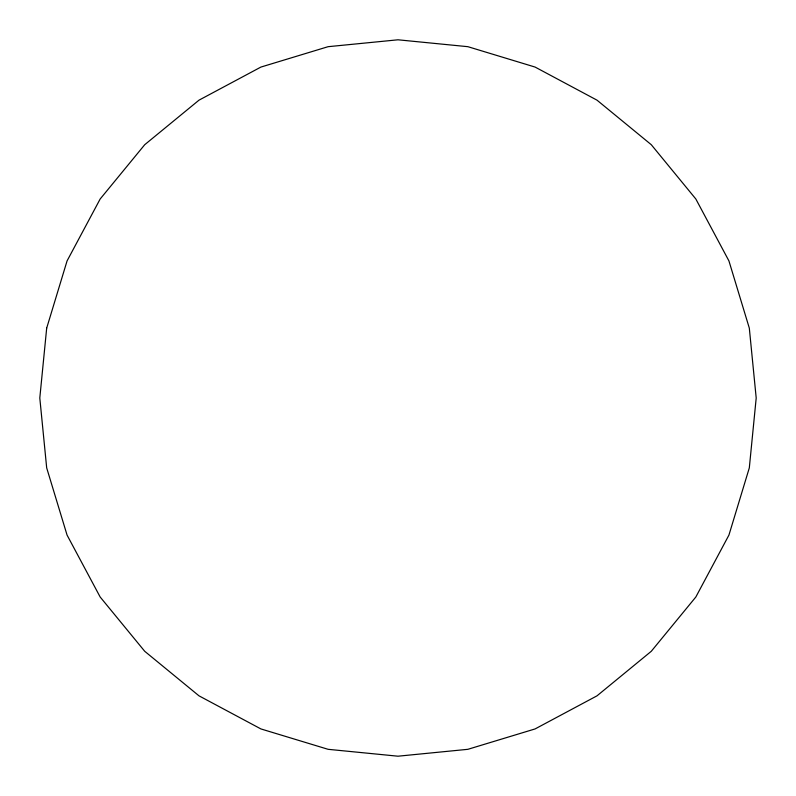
<?xml version="1.0" encoding="UTF-8"?>
<svg xmlns="http://www.w3.org/2000/svg" width="796" height="796" viewBox="0 0 796 796"><rect width="100%" height="100%" fill="white"/><g stroke="black" fill="none" stroke-linecap="round" stroke-linejoin="round"><path stroke-width="1.19" d="M46.685 328.121L39.8 398L46.685 467.879L67.063 535.081L100.167 597.01L144.713 651.287L198.99 695.833L260.919 728.937L328.121 749.315L398 756.2L467.879 749.315L535.081 728.937L597.01 695.833L651.287 651.287L695.833 597.01L728.937 535.081L749.315 467.879L756.2 398L749.315 328.121L728.937 260.919L695.833 198.99L651.287 144.713L597.01 100.167L535.081 67.063L467.879 46.685L398 39.8L328.121 46.685L260.919 67.063L198.99 100.167L144.713 144.713L100.167 198.99L67.063 260.919L46.685 328.121"/></g></svg>
